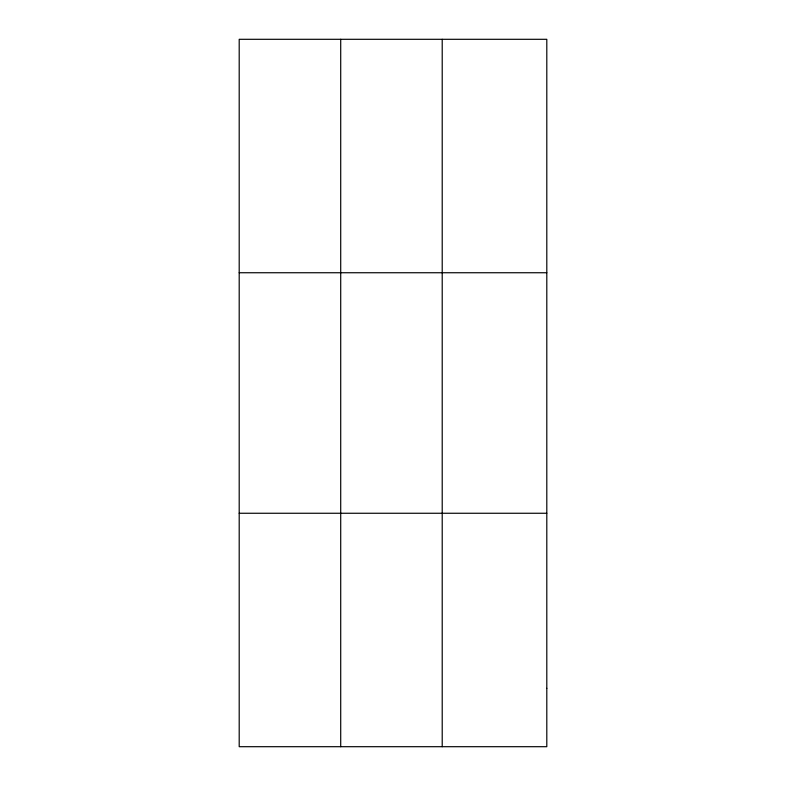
<?xml version="1.0" encoding="UTF-8"?>
<svg xmlns="http://www.w3.org/2000/svg" width="786" height="786" viewBox="0 0 786 786"><rect width="100%" height="100%" fill="white"/><g stroke="black" fill="none" stroke-linecap="round" stroke-linejoin="round"><path stroke-width="1.18" d="M340.711 746.7L340.711 39.3M442.213 746.7L442.213 39.3M239.199 272.742L546.801 272.742M239.199 513.258L546.801 513.258M546.801 688.34L546.801 746.7L239.199 746.7L239.199 39.3L546.801 39.3L546.801 688.34"/></g></svg>
